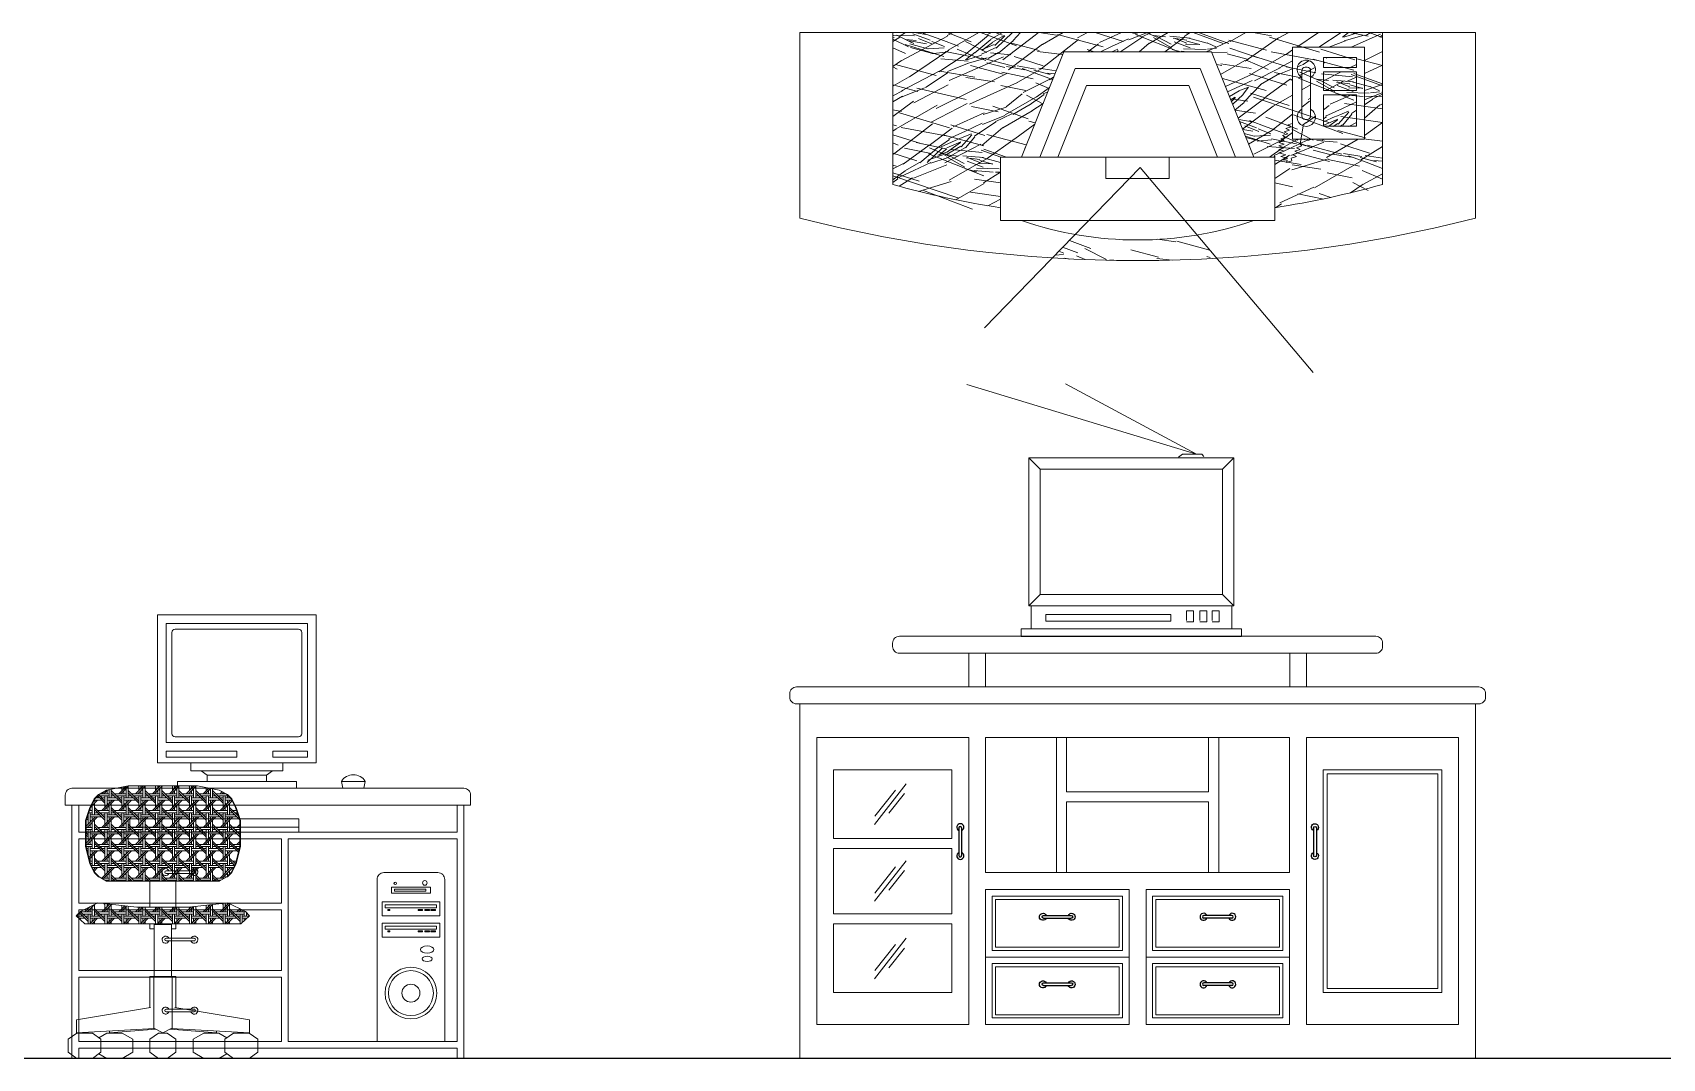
# Model space of a CAD drawing. Header units: millimetres. Extents: x -37049 to 129367, y 25385 to 90033.
# Drawn here: x 58430 to 63254, y 28247 to 31286 of the extents above; entities that cross this region are included whole.
import ezdxf

# ---------------------------------------------------------------- set-up
doc = ezdxf.new("R2010")
doc.units = ezdxf.units.MM
doc.header["$MEASUREMENT"] = 0
for name, color, linetype, lineweight in [('NMANH3', 25, 'Continuous', 9), ('NTHAY1', 61, 'Continuous', 25), ('NTHAY2', 51, 'Continuous', 25), ('NVDUNG', 143, 'Continuous', 13)]:
    doc.layers.add(name, color=color, linetype=linetype, lineweight=lineweight)
pattern_1 = [(0, (-1552936.987, -1248868.84), (50, 50), [3.125, -6.25, 34.375, -6.25]), (0, (-1552958.86, -1248837.59), (50, 50), [3.125, -6.25, 34.375, -6.25]), (0, (-1552965.11, -1248831.34), (50, 50), [9.375, -6.25, 28.125, -6.25]), (0, (-1552936.987, -1248825.09), (50, 50), [9.375, -6.25, 28.125, -6.25]), (90, (-1552955.737, -1248868.84), (-50, 50), [3.125, -6.25, 34.375, -6.25]), (90, (-1552949.487, -1248868.84), (-50, 50), [9.375, -6.25, 28.125, -6.25]), (90, (-1552943.237, -1248846.966), (-50, 50), [9.375, -6.25, 28.125, -6.25]), (90, (-1552936.987, -1248840.716), (-50, 50), [3.125, -6.25, 34.375, -6.25]), (45, (-1552965.112, -1248868.84), (6e-15, 50), [44.194, -8.839, 4.419, -13.2586781]), (45, (-1552958.862, -1248868.84), (6e-15, 50), [44.194, -13.2586781, 4.419, -8.839]), (135, (-1552943.237, -1248859.466), (6e-15, 50), [4.419, -13.2586781, 44.194, -8.839]), (135, (-1552946.362, -1248850.09), (6e-15, 50), [4.419, -8.839, 44.194, -13.2586781])]

# ---------------------------------------------------------------- blocks, each defined once
blk = doc.blocks.new('A$C42A36103')
for p, q in [((252.7, 341.3), (40.2, 341.3)), ((40.2, 341.3), (40.2, 68.9)), ((252.7, 68.9), (252.7, 341.3)), ((229, 311.2), (131.9, 311.2)), ((131.9, 311.2), (131.9, 281.2)), ((229, 281.2), (229, 311.2)), ((67.7, 272), (67.7, 137.5)), ((83.6, 282), (77.7, 282)), ((93.6, 137.5), (93.6, 272)), ((131.9, 281.2), (229, 281.2)), ((229, 267.9), (131.9, 267.9)), ((131.9, 267.9), (131.9, 213.5)), ((229, 213.5), (229, 267.9)), ((131.9, 213.5), (229, 213.5)), ((229, 200.3), (131.9, 200.3)), ((131.9, 200.3), (131.9, 107)), ((229, 107), (229, 200.3)), ((20.7, 100.6), (36.3, 105.8)), ((31.1, 95.4), (20.7, 100.6)), ((25.9, 111), (40.2, 115.7)), ((36.3, 105.8), (25.9, 111)), ((71.5, 108.5), (62.2, 54)), ((77.7, 127.5), (83.6, 127.5)), ((131.9, 107), (229, 107)), ((0, 59.2), (15.5, 64.4)), ((15.5, 54), (0, 59.2)), ((0, 48.8), (15.5, 54)), ((15.5, 43.6), (0, 48.8)), ((5.2, 69.5), (20.7, 74.7)), ((15.5, 64.4), (5.2, 69.5)), ((10.4, 79.9), (25.9, 85.1)), ((20.7, 74.7), (10.4, 79.9)), ((15.5, 90.2), (31.1, 95.4)), ((25.9, 85.1), (15.5, 90.2)), ((40.2, 68.9), (252.7, 68.9)), ((67.3, 48.8), (51.8, 43.6)), ((62.2, 54), (67.3, 48.8)), ((0, 38.5), (15.5, 43.6)), ((15.5, 33.3), (0, 38.5)), ((0, 28.1), (15.5, 33.3)), ((20.7, 22.9), (0, 28.1)), ((5.2, 17.7), (20.7, 22.9)), ((25.9, 12.6), (5.2, 17.7)), ((10.4, 7.4), (25.9, 12.6)), ((24.2, 6.3), (10.4, 7.4)), ((22.5, 0), (24.2, 6.3)), ((38.1, 5.2), (22.5, 0)), ((51.8, 17.7), (36.3, 12.6)), ((36.3, 12.6), (38.1, 5.2)), ((57, 28.1), (41.4, 22.9)), ((41.4, 22.9), (51.8, 17.7)), ((62.2, 38.5), (46.6, 33.3)), ((46.6, 33.3), (57, 28.1)), ((51.8, 43.6), (62.2, 38.5))]:
    blk.add_line(p, q)
for centre, radius, start, end in [((80.7, 275.8), 27.1, 298.4915, 241.5085), ((77.7, 272), 10, 90, 180), ((83.6, 272), 10, 0, 90), ((80.7, 133.8), 27.1, 118.4915, 61.5085), ((77.7, 137.5), 10, 180, 270), ((83.6, 137.5), 10, 270, 0)]:
    blk.add_arc(centre, radius, start, end)
blk = doc.blocks.new('A$C213778CD')
for p, q in [((235, 950.2), (110, 637.7)), ((672.5, 950.2), (235, 950.2)), ((797.5, 637.7), (672.5, 950.2)), ((268.9, 900.2), (163.9, 637.7)), ((638.7, 900.2), (268.9, 900.2)), ((743.7, 637.7), (638.7, 900.2)), ((302.7, 850.2), (217.7, 637.7)), ((604.8, 850.2), (302.7, 850.2)), ((689.8, 637.7), (604.8, 850.2)), ((47.5, 450.2), (47.5, 637.7)), ((47.5, 637.7), (860, 637.7)), ((360, 637.7), (360, 575.2)), ((547.5, 575.2), (547.5, 637.7)), ((860, 637.7), (860, 450.2)), ((0, 132.4), (460.9, 607.4)), ((460.9, 607.4), (973, 0)), ((360, 575.2), (547.5, 575.2)), ((860, 450.2), (47.5, 450.2))]:
    blk.add_line(p, q)
blk.add_arc((453.8, 1448.9), 1056.2, 251.0067, 288.9933)
blk = doc.blocks.new('A$C64311CC1')
at = {"layer": 'NVDUNG', "lineweight": 0, "ltscale": 200}
h = blk.add_hatch(dxfattribs=at)
h.set_pattern_fill('WOOD8', color=47, scale=500, angle=345, style=0, pattern_type=2)
h.set_pattern_definition([(334.6952, (-1552131.27, -1238491.01), (2768.3690835, -1259.4176979), [55.9015, -5534.268]), (345, (-1552080.73, -1238514.9), (612.37244, 353.55339), [55, -445]), (3.4349, (-1552027.61, -1238529.14), (1095.335352, 224.14304), [47.434, -1533.7045]), (157.875, (-1551980.26, -1238526.3), (3251.3312753, -1388.8287904), [40.3115, -3990.8175]), (159.8056, (-1552017.602, -1238511.117), (4700.2205505, -1777.0559191), [55.227, -5467.4535]), (179.0362, (-1552069.43, -1238492.05), (-1578.298274, -94.7333366), [61.8465, -1999.706]), (354.4623, (-1552092.635, -1238501.364), (2544.224221, -164.0856984), [30.414, -3010.9675]), (338.6598, (-1552062.363, -1238504.3), (-3734.2932898, 1518.2397788), [45.277, -4482.4155]), (170.7106, (-1552020.19, -1238520.776), (-4476.0756326, 681.7220803), [50.2495, -4974.6885]), (153.6901, (-1552069.78, -1238512.66), (1802.4427997, -1000.599957), [25.495, -2524.0145]), (339.8056, (-1552176.033, -1238484.195), (-4700.2205505, 1777.0559191), [55.227, -5467.4535]), (333.6901, (-1552124.2, -1238503.26), (-1802.4427997, 1000.599957), [50.99, -2498.5195]), (345, (-1552078.5, -1238525.86), (612.37244, 353.55339), [60, -440]), (5.556, (-1552020.54, -1238541.39), (2673.6339836, 318.8760413), [42.72, -4229.282]), (348.8141, (-1551978.018, -1238537.252), (6890.890781, -1328.7673597), [75.1665, -7441.4815]), (339.8056, (-1551904.28, -1238551.834), (-4700.2205505, 1777.0559191), [55.227, -5467.4535]), (345, (-1551852.45, -1238570.9), (612.37244, 353.55339), [55, -445]), (350.1944, (-1552282.285, -1238455.724), (4959.0383596, -811.1347054), [55.227, -5467.4535]), (339.8056, (-1552227.865, -1238465.13), (-4700.2205505, 1777.0559191), [55.227, -5467.4535]), (345, (-1552279.7, -1238446.07), (612.37244, 353.55339), [30, -470]), (350.1944, (-1552250.72, -1238453.83), (4959.0383596, -811.1347054), [55.227, -5467.4535]), (345, (-1552196.3, -1238463.24), (612.37244, 353.55339), [50, -450]), (355.3048, (-1552148.002, -1238476.176), (-3027.1868023, 293.4968214), [55.9015, -5534.268]), (350.1944, (-1552092.29, -1238480.75), (4959.0383596, -811.1347054), [55.227, -5467.4535]), (339.8056, (-1552037.87, -1238490.157), (-4700.2205505, 1777.0559191), [55.227, -5467.4535]), (339.8056, (-1551986.036, -1238509.22), (-4700.2205505, 1777.0559191), [55.227, -5467.4535]), (336.8699, (-1551934.205, -1238528.29), (-2768.3679317, 1259.4197084), [70.7105, -3464.823]), (345, (-1551869.2, -1238556.06), (612.37244, 353.55339), [75, -425]), (332.4712, (-1551966.14, -1238840.665), (2285.4052493, -1130.0103757), [46.0975, -4563.6745]), (339.2894, (-1551925.264, -1238861.97), (-4217.2562472, 1647.6491764), [50.2495, -4974.6885]), (353.1301, (-1551966.14, -1238840.665), (3027.18681, -293.4945044), [35.3555, -3500.1785]), (354.4623, (-1551931.04, -1238844.89), (2544.224221, -164.0856984), [60.8275, -2980.5535]), (345, (-1552353.46, -1238721.35), (612.37244, 353.55339), [60, -440]), (335.5377, (-1552295.504, -1238736.88), (-2285.4056576, 1130.0097273), [30.414, -3010.9675]), (186.8014, (-1552267.82, -1238749.48), (1578.2983823, 94.734267), [26.926, -2665.6565]), (177.9946, (-1552294.557, -1238752.666), (4605.4853207, -198.761146), [66.7085, -6604.1235]), (337.875, (-1551913.016, -1238854.9), (-3251.3312753, 1388.8287904), [40.3115, -3990.8175]), (352.125, (-1551913.016, -1238854.9), (3510.1498757, -422.9046237), [40.3115, -3990.8175]), (345, (-1552356.05, -1238731), (612.37244, 353.55339), [40, -460]), (179.0362, (-1552317.41, -1238741.37), (-1578.298274, -94.7333366), [41.231, -2020.322]), (341.6335, (-1552245.914, -1238744.994), (-7597.99534153, 2553.5204811), [85.147, -8429.5465]), (342.7094, (-1552165.104, -1238771.824), (-11461.7010049, 3588.78942), [125.1, -12384.896]), (348.1798, (-1552045.658, -1238809.006), (8339.7781296, -1717.0033615), [90.139, -8923.7395]), (354.4623, (-1551957.43, -1238827.47), (2544.224221, -164.0856984), [91.2415, -2950.14]), (355.3048, (-1552365.107, -1238764.82), (-3027.1868023, 293.4968214), [55.9015, -5534.268]), (0.9454, (-1552309.39, -1238769.396), (-2061.261222, 34.675247), [72.801, -3567.254]), (345, (-1552236.6, -1238768.2), (612.37244, 353.55339), [65, -435]), (336.8699, (-1552173.816, -1238785.02), (-2768.3679317, 1259.4197084), [70.7105, -3464.823]), (348.5763, (-1552108.79, -1238812.795), (7373.85233447, -1458.184493), [80.156, -7935.4535]), (336.2538, (-1552030.22, -1238828.67), (3251.3300058, -1388.83151214), [65.7645, -6510.7085]), (330.9638, (-1551970.02, -1238855.15), (-1319.479732, 871.190613), [61.8465, -1999.706]), (345, (-1551915.95, -1238885.17), (612.37244, 353.55339), [35, -465]), (159.8056, (-1552245.914, -1238744.994), (4700.2205505, -1777.0559191), [110.4535, -5412.227]), (340.2364, (-1552344.4, -1238687.547), (-5183.1840748, 1906.4636943), [120.416, -5900.3815]), (345, (-1552231.1, -1238728.26), (612.37244, 353.55339), [115, -385]), (349.0856, (-1552119.997, -1238758.03), (6407.9269649, -1199.36276724), [140.3565, -6877.4775]), (345, (-1551982.2, -1238784.6), (612.37244, 353.55339), [125, -375]), (352.125, (-1552371.58, -1238788.97), (3510.1498757, -422.9046237), [120.934, -3910.195]), (351.3402, (-1552251.784, -1238805.54), (3993.1127435, -552.3124274), [90.554, -4437.1385]), (342.5104, (-1552162.262, -1238819.173), (-10495.7720034, 3329.9809702), [115.1085, -11395.756]), (338.4802, (-1552052.475, -1238853.766), (-12168.80713454, 4813.53606941), [176.139, -17437.776]), (348.0128, (-1552287.46, -1238475.043), (8822.742496, -1846.4065118), [95.1315, -9418.0175]), (336.8699, (-1552194.404, -1238494.8), (-2768.3679317, 1259.4197084), [106.066, -3429.468]), (342.6141, (-1552096.864, -1238536.466), (-10978.73996244, 3459.37367844), [120.104, -11890.308]), (355.6197, (-1551982.247, -1238572.354), (-5571.4113652, 457.57481147), [81.394, -8058.016]), (345, (-1551901.1, -1238578.57), (612.37244, 353.55339), [100, -400]), (341.8202, (-1552271.932, -1238417.087), (-8080.9614029, 2682.92053535), [90.139, -8923.7395]), (351.009, (-1552186.293, -1238445.21), (-4959.03844537, 811.13260976), [95.525, -9456.9615]), (351.7098, (-1552091.941, -1238460.14), (-4476.0754309, 681.72587407), [85.586, -8473.035]), (339.2894, (-1552007.25, -1238472.48), (-4217.2562472, 1647.6491764), [100.499, -4924.439]), (332.9052, (-1551913.245, -1238508.02), (-4087.84562645, 2130.6146003), [71.589, -7087.3215]), (354.4623, (-1551849.51, -1238540.63), (2544.224221, -164.0856984), [60.8275, -2980.5535]), (348.8141, (-1552296.52, -1238508.85), (6890.890781, -1328.7673597), [75.1665, -7441.4815]), (332.1957, (-1552222.781, -1238523.432), (-5890.28730731, 3131.21582194), [112.805, -11167.709]), (345, (-1552123, -1238576.05), (612.37244, 353.55339), [125, -375]), (350.4403, (-1552002.26, -1238608.403), (-5442.0008601, 940.54507677), [105.475, -10442.0365]), (351.7098, (-1551898.25, -1238625.92), (-4476.0754309, 681.72587407), [85.586, -8473.035]), (345, (-1552262.87, -1238383.3), (612.37244, 353.55339), [85, -415]), (353.1301, (-1552180.77, -1238405.28), (3027.18681, -293.4945044), [141.4215, -3394.1125]), (342.6141, (-1552040.363, -1238422.196), (-10978.73996244, 3459.37367844), [120.104, -11890.308]), (339.4725, (-1551925.746, -1238458.084), (9883.40485335, -3683.51896129), [155.724, -15416.6875]), (351.8428, (-1552380.636, -1238822.776), (-8469.18929712, 1234.03211227), [125.897, -12463.7815]), (345, (-1552256, -1238840.64), (612.37244, 353.55339), [140, -360]), (341.3478, (-1552120.783, -1238876.874), (-14713.033361125, 4977.61501297), [235.478, -23312.3455]), (345, (-1552335.34, -1238653.74), (612.37244, 353.55339), [120, -380]), (349.7636, (-1552219.43, -1238684.797), (5442.0009284, -940.5460468), [120.416, -5900.3815]), (343.1524, (-1552100.932, -1238706.197), (-14359.47882852, 4365.24591609), [155.0805, -15352.982]), (342.2737, (-1551952.508, -1238751.143), (-9529.84939814, 3071.15147905), [105.119, -10406.779]), (339.8056, (-1552314.637, -1238576.465), (-4700.2205505, 1777.0559191), [110.4535, -5412.227]), (345, (-1552210.97, -1238614.6), (612.37244, 353.55339), [160, -340]), (346.9092, (-1552056.425, -1238656.006), (14135.33667306, -3269.90140798), [150.0835, -14858.2475]), (348.5763, (-1551910.242, -1238690), (7373.85233447, -1458.184493), [80.156, -7935.4535])])
h.paths.add_polyline_path([(747.2, 339.5), (814.7, 409.1, -0.038806), (656.3, 450.2), (593.8, 450.2), (593.8, 488.3, -0.030486), (274.8, 557.4), (274.8, 1007), (0, 1007), (0, 457.4, 0.046937)])
h.paths.add_polyline_path([(1233.9, 338.4), (1175.7, 407.4, -0.086082), (814.7, 409.1), (747.2, 339.5, 0.030164)])
h.paths.add_polyline_path([(1406.3, 488.4, 0.030462), (1725, 557.4), (1725, 1007), (0, 1007), (0, 457.4, 0.046937), (747.2, 339.5), (814.7, 409.1, -0.038806), (656.3, 450.2), (593.8, 450.2), (593.8, 637.7), (656.3, 637.7), (781.3, 950.2), (1218.8, 950.2), (1343.8, 637.7), (1406.3, 637.7)])
h = blk.add_hatch(dxfattribs=at)
h.set_pattern_fill('WOOD8', color=47, scale=500, angle=30, style=0, pattern_type=2)
h.set_pattern_definition([(19.6952, (-1552438.9, -1238412.856), (2848.0753463, 1066.9897573), [55.9015, -5534.268]), (30, (-1552386.27, -1238394), (183.0127, 683.0127), [55, -445]), (48.4349, (-1552338.64, -1238366.52), (616.025991, 933.012119), [47.434, -1533.7045]), (202.875, (-1552307.17, -1238331.026), (3281.0886482, 1316.988137), [40.3115, -3990.8175]), (204.8056, (-1552344.31, -1238346.696), (4580.1261152, 2066.9895334), [55.227, -5467.4535]), (224.0362, (-1552394.44, -1238369.87), (-1049.038828, -1183.011997), [61.8465, -1999.706]), (39.4623, (-1552404.26, -1238392.86), (1915.0643097, 1683.0120896), [30.414, -3010.9675]), (23.6598, (-1552380.78, -1238373.526), (-3714.1017512, -1566.986465), [45.277, -4482.4155]), (215.7106, (-1552339.31, -1238355.356), (-3647.1137387, -2683.013127), [50.2495, -4974.6885]), (198.6901, (-1552380.11, -1238384.69), (1982.0505413, 566.9885115), [25.495, -2524.0145]), (24.8056, (-1552475.373, -1238439.687), (-4580.1261152, -2066.9895334), [55.227, -5467.4535]), (18.6901, (-1552425.24, -1238416.52), (-1982.0505413, -566.9885115), [50.99, -2498.5195]), (30, (-1552376.94, -1238400.2), (183.0127, 683.0127), [60, -440]), (50.556, (-1552324.98, -1238370.177), (1665.065309, 2116.0241313), [42.72, -4229.282]), (33.8141, (-1552297.838, -1238337.187), (5812.17601034, 3933.015189), [75.1665, -7441.4815]), (24.8056, (-1552235.386, -1238295.356), (-4580.1261152, -2066.9895334), [55.227, -5467.4535]), (30, (-1552185.25, -1238272.2), (183.0127, 683.0127), [55, -445]), (35.1944, (-1552570.636, -1238494.687), (4080.1285029, 2933.0108016), [55.227, -5467.4535]), (24.8056, (-1552525.504, -1238462.856), (-4580.1261152, -2066.9895334), [55.227, -5467.4535]), (30, (-1552575.64, -1238486.03), (183.0127, 683.0127), [30, -470]), (35.1944, (-1552549.655, -1238471.026), (4080.1285029, 2933.0108016), [55.227, -5467.4535]), (30, (-1552504.5, -1238439.2), (183.0127, 683.0127), [50, -450]), (40.3048, (-1552461.222, -1238414.196), (-2348.0779085, -1933.0107231), [55.9015, -5534.268]), (35.1944, (-1552418.59, -1238378.036), (4080.1285029, 2933.0108016), [55.227, -5467.4535]), (24.8056, (-1552373.46, -1238346.206), (-4580.1261152, -2066.9895334), [55.227, -5467.4535]), (24.8056, (-1552323.33, -1238323.036), (-4580.1261152, -2066.9895334), [55.227, -5467.4535]), (21.8699, (-1552273.2, -1238299.866), (-2848.0759535, -1066.9875212), [70.7105, -3464.823]), (30, (-1552207.6, -1238273.53), (183.0127, 683.0127), [75, -425]), (17.4712, (-1552074.896, -1238543.334), (2415.063549, 816.9875501), [46.0975, -4563.6745]), (24.2894, (-1552030.924, -1238529.494), (-4147.1143961, -1816.9865847), [50.2495, -4974.6885]), (38.1301, (-1552074.896, -1238543.334), (2348.0762756, 1933.012367), [35.3555, -3500.1785]), (39.4623, (-1552047.085, -1238521.5), (1915.0643097, 1683.0120896), [60.8275, -2980.5535]), (30, (-1552433.14, -1238732.84), (183.0127, 683.0127), [60, -440]), (20.5377, (-1552381.174, -1238702.84), (-2415.0633793, -816.9882973), [30.414, -3010.9675]), (231.8014, (-1552352.69, -1238692.17), (1049.0382463, 1183.0127314), [26.926, -2665.6565]), (222.9946, (-1552369.344, -1238713.334), (3397.1152551, 3116.0245468), [66.7085, -6604.1235]), (22.875, (-1552027.264, -1238515.834), (-3281.0886482, -1316.988137), [40.3115, -3990.8175]), (37.125, (-1552027.264, -1238515.834), (2781.0895072, 2183.0120529), [40.3115, -3990.8175]), (30, (-1552428.14, -1238741.5), (183.0127, 683.0127), [40, -460]), (224.0362, (-1552393.5, -1238721.5), (-1049.038828, -1183.011997), [41.231, -2020.322]), (26.6335, (-1552340.373, -1238673.513), (-7178.2056775, -3566.98238133), [85.147, -8429.5465]), (27.7094, (-1552264.26, -1238635.344), (-10642.30383963, -5566.98916935), [125.1, -12384.896]), (33.1798, (-1552153.508, -1238577.174), (7111.21838926, 4683.00894878), [90.139, -8923.7395]), (39.4623, (-1552078.065, -1238527.84), (1915.0643097, 1683.0120896), [91.2415, -2950.14]), (40.3048, (-1552410.636, -1238771.815), (-2348.0779085, -1933.0107231), [55.9015, -5534.268]), (45.9454, (-1552368.004, -1238735.654), (-1482.05089, -1433.0126856), [72.801, -3567.254]), (30, (-1552317.4, -1238683.33), (183.0127, 683.0127), [65, -435]), (21.8699, (-1552261.09, -1238650.834), (-2848.0759535, -1066.9875212), [70.7105, -3464.823]), (33.5763, (-1552195.47, -1238624.494), (6245.1931324, 4183.00884596), [80.156, -7935.4535]), (21.2538, (-1552128.687, -1238580.164), (3281.08967514, 1316.9853148), [65.7645, -6510.7085]), (15.9638, (-1552067.4, -1238556.32), (-1549.0378564, -316.988276), [61.8465, -1999.706]), (30, (-1552007.93, -1238539.3), (183.0127, 683.0127), [35, -465]), (204.8056, (-1552340.373, -1238673.513), (4580.1261152, 2066.9895334), [110.4535, -5412.227]), (25.2364, (-1552450.636, -1238702.533), (-5013.13801375, -2316.99120115), [120.416, -5900.3815]), (30, (-1552341.7, -1238651.2), (183.0127, 683.0127), [115, -385]), (34.0856, (-1552242.12, -1238593.693), (5379.16615604, 3683.0110644), [140.3565, -6877.4775]), (30, (-1552125.9, -1238515.03), (183.0127, 683.0127), [125, -375]), (37.125, (-1552398.136, -1238793.465), (2781.0895072, 2183.0120529), [120.934, -3910.195]), (36.3402, (-1552301.713, -1238720.475), (3214.1009617, 2433.0132363), [90.554, -4437.1385]), (27.5104, (-1552228.77, -1238666.815), (-9776.28368265, -5066.97943215), [115.1085, -11395.756]), (23.4802, (-1552126.678, -1238613.645), (-12008.33003995, -5200.96204762), [176.139, -17437.776]), (33.0128, (-1552560.636, -1238512.007), (7544.2276129, 4933.01448228), [95.1315, -9418.0175]), (21.8699, (-1552480.86, -1238460.18), (-2848.0759535, -1066.9875212), [106.066, -3429.468]), (27.6141, (-1552382.43, -1238420.667), (-10209.288063, -5316.99488964), [120.104, -11890.308]), (40.6197, (-1552276.008, -1238364.997), (-4263.1370092, -3616.02850503), [81.394, -8058.016]), (30, (-1552214.23, -1238312), (183.0127, 683.0127), [100, -400]), (26.8202, (-1552590.636, -1238460.046), (-7611.21391042, -3816.99130257), [90.139, -8923.7395]), (36.009, (-1552510.194, -1238419.376), (-4080.1270817, -2933.01234408), [95.525, -9456.9615]), (36.7098, (-1552432.92, -1238363.215), (-3647.11627876, -2683.01030183), [85.586, -8473.035]), (24.2894, (-1552364.31, -1238312.055), (-4147.1143961, -1816.9865847), [100.499, -4924.439]), (17.9052, (-1552272.706, -1238270.715), (-4397.1153949, -1383.97133093), [71.589, -7087.3215]), (39.4623, (-1552204.585, -1238248.706), (1915.0643097, 1683.0120896), [60.8275, -2980.5535]), (33.8141, (-1552543.136, -1238542.318), (5812.17601034, 3933.015189), [75.1665, -7441.4815]), (17.1957, (-1552480.684, -1238500.488), (-6379.1660392, -1950.9581571), [112.805, -11167.709]), (30, (-1552372.9, -1238467.14), (183.0127, 683.0127), [125, -375]), (35.4403, (-1552264.668, -1238404.638), (-4513.1415132, -3183.0099096), [105.475, -10442.0365]), (36.7098, (-1552178.735, -1238343.478), (-3647.11627876, -2683.01030183), [85.586, -8473.035]), (30, (-1552608.14, -1238429.73), (183.0127, 683.0127), [85, -415]), (38.1301, (-1552534.524, -1238387.235), (2348.0762756, 1933.012367), [141.4215, -3394.1125]), (27.6141, (-1552423.28, -1238299.914), (-10209.288063, -5316.99488964), [120.104, -11890.308]), (24.4725, (-1552316.857, -1238244.244), (9593.26382917, 4383.98135686), [155.724, -15416.6875]), (36.8428, (-1552380.636, -1238823.776), (-6861.21365793, -5116.02870836), [125.897, -12463.7815]), (30, (-1552279.9, -1238748.3), (183.0127, 683.0127), [140, -360]), (26.3478, (-1552158.639, -1238678.286), (-13923.39099128, -6883.98033167), [235.478, -23312.3455]), (30, (-1552468.14, -1238672.2), (183.0127, 683.0127), [120, -380]), (34.7636, (-1552364.213, -1238612.22), (4513.1422474, 3183.009272), [120.416, -5900.3815]), (28.1524, (-1552265.29, -1238543.562), (-13240.37984276, -7066.98986514), [155.0805, -15352.982]), (27.2737, (-1552128.556, -1238470.392), (-8910.25317, -4566.98909623), [105.119, -10406.779]), (24.8056, (-1552508.136, -1238602.94), (-4580.1261152, -2066.9895334), [110.4535, -5412.227]), (30, (-1552407.87, -1238556.6), (183.0127, 683.0127), [160, -340]), (31.9092, (-1552269.309, -1238476.6), (12307.36187527, 7683.02295648), [150.0835, -14858.2475]), (33.5763, (-1552141.905, -1238397.27), (6245.1931324, 4183.00884596), [80.156, -7935.4535])])
h.paths.add_polyline_path([(1343.8, 637.7), (1406.3, 637.7), (1406.3, 488.4, 0.030462), (1725, 557.4), (1725, 1007), (274.8, 1007), (274.8, 557.4, 0.030486), (593.8, 488.3), (593.8, 637.7), (656.3, 637.7), (781.3, 950.2), (1218.8, 950.2)])
h.paths.add_polyline_path([(1458.6, 963.7), (1671.1, 963.7), (1671.1, 691.3), (1483.1, 691.3), (1480.5, 676.4), (1485.7, 671.2), (1470.1, 666), (1480.5, 660.8), (1465, 655.7), (1475.3, 650.5), (1459.8, 645.3), (1470.1, 640.1), (1454.6, 634.9), (1456.4, 627.6), (1440.9, 622.4), (1442.6, 628.7), (1428.7, 629.8), (1444.2, 634.9), (1423.5, 640.1), (1439.1, 645.3), (1418.3, 650.5), (1433.9, 655.7), (1418.3, 660.8), (1433.9, 666), (1418.3, 671.2), (1433.9, 676.4), (1418.3, 681.6), (1433.9, 686.7), (1423.5, 691.9), (1439.1, 697.1), (1428.7, 702.3), (1444.2, 707.5), (1433.9, 712.6), (1449.4, 717.8), (1439.1, 723), (1454.6, 728.2), (1444.2, 733.4), (1458.6, 738.1)], flags=16)
h.paths.add_polyline_path([(1486.1, 780), (1486.1, 874.3, -3.938739), (1512, 874.3), (1512, 780, -3.938739)], flags=0)
h.paths.add_polyline_path([(1550.2, 822.7), (1647.3, 822.7), (1647.3, 729.3), (1550.2, 729.3)], flags=0)
h.paths.add_polyline_path([(1550.2, 835.9), (1550.2, 890.3), (1647.3, 890.3), (1647.3, 835.9)], flags=0)
h.paths.add_polyline_path([(1550.2, 903.5), (1550.2, 933.6), (1647.3, 933.6), (1647.3, 903.5)], flags=0)
h.paths.add_polyline_path([(1470.1, 666), (1485.7, 671.2), (1480.5, 676.4), (1483.1, 691.3), (1458.6, 691.3), (1458.6, 738.1), (1444.2, 733.4), (1454.6, 728.2), (1439.1, 723), (1449.4, 717.8), (1433.9, 712.6), (1444.2, 707.5), (1428.7, 702.3), (1439.1, 697.1), (1423.5, 691.9), (1433.9, 686.7), (1418.3, 681.6), (1433.9, 676.4), (1418.3, 671.2), (1433.9, 666), (1418.3, 660.8), (1433.9, 655.7), (1418.3, 650.5), (1439.1, 645.3), (1423.5, 640.1), (1444.2, 634.9), (1428.7, 629.8), (1442.6, 628.7), (1440.9, 622.4), (1456.4, 627.6), (1454.6, 634.9), (1470.1, 640.1), (1459.8, 645.3), (1475.3, 650.5), (1465, 655.7), (1480.5, 660.8)], flags=16)
for points in [[(2000, 1007), (0, 1007), (0, 457.4, 0.125787), (2000, 457.4), (2000, 1007)], [(274.8, 1007), (274.8, 557.4, 0.030486), (593.8, 488.3, 0.030486)], [(1406.3, 488.4, 0.030462), (1725, 557.4), (1725, 1007)]]:
    blk.add_lwpolyline(points, format="xyb")
at = {"layer": 'NVDUNG', "ltscale": 10000}
for name, p in [('A$C213778CD', (546.2, 0)), ('A$C42A36103', (1418.3, 622.4))]:
    blk.add_blockref(name, p, dxfattribs=at)
blk = doc.blocks.new('A$C3F386146')
for p, q in [((0, 513.7), (0, 75.3)), ((469.9, 513.7), (0, 513.7)), ((25.6, 488), (25.6, 135.1)), ((444.3, 488), (25.6, 488)), ((444.3, 135.1), (444.3, 488)), ((469.9, 75.3), (469.9, 513.7)), ((42.7, 461.6), (42.7, 161.6)), ((417.8, 470.9), (52.1, 470.9)), ((427.2, 161.6), (427.2, 461.6)), ((52.1, 152.2), (417.8, 152.2)), ((25.6, 135.1), (444.3, 135.1)), ((235, 109.5), (25.6, 109.5)), ((25.6, 109.5), (25.6, 92.4)), ((235, 92.4), (235, 109.5)), ((341, 109.5), (341, 92.4)), ((444.3, 109.5), (341, 109.5)), ((444.3, 92.4), (444.3, 109.5)), ((0, 75.3), (469.9, 75.3)), ((25.6, 92.4), (235, 92.4)), ((341, 92.4), (444.3, 92.4))]:
    blk.add_line(p, q)
at = {"ltscale": 10000}
for p, q in [((147.4, 38.3), (322.5, 38.3)), ((147.4, 20), (322.5, 20))]:
    blk.add_line(p, q, dxfattribs=at)
for points in [[(129.1, 51.3), (147.4, 38.3), (147.4, 20), (58.8, 20), (58.8, 0)], [(371.3, 75.3), (371.3, 51.3), (98.6, 51.3), (98.6, 75.3)], [(98.6, 75.3), (98.6, 51.3), (371.3, 51.3), (371.3, 75.3)], [(340.8, 51.3), (322.5, 38.3), (322.5, 20), (411.1, 20), (411.1, 0)]]:
    blk.add_lwpolyline(points, dxfattribs=at)
for centre, radius, start, end in [((52.1, 461.6), 9.38, 90, 180), ((417.8, 461.6), 9.38, 0, 90), ((52.1, 161.6), 9.38, 180, 270), ((417.8, 161.6), 9.37, 270, 0)]:
    blk.add_arc(centre, radius, start, end)
blk = doc.blocks.new('A$C7B510D60')
at = {"lineweight": 0, "ltscale": 10000}
h = blk.add_hatch(dxfattribs=at)
h.set_pattern_fill('RATTAN', color=147, scale=50, style=0, pattern_type=2)
h.set_pattern_definition(pattern_1)
h.paths.add_polyline_path([(177.7, 807.2), (113.5, 794.3), (91.3, 781.6), (78.4, 768.7), (65.6, 743.1), (52.8, 704.6), (52.8, 627.6), (65.6, 576.2), (78.4, 550.6), (91.3, 537.7), (113.5, 525), (447.1, 525), (469.4, 537.7), (482.2, 550.6), (495, 576.2), (507.8, 627.6), (507.8, 704.6), (495, 743.1), (482.2, 768.7), (469.4, 781.6), (447.1, 794.3), (383, 807.2)])
h = blk.add_hatch(dxfattribs=at)
h.set_pattern_fill('RATTAN', color=147, scale=50, style=0, pattern_type=2)
h.set_pattern_definition(pattern_1)
h.paths.add_polyline_path([(511.3, 398.8), (536.9, 422.4), (524.2, 435.1), (472.7, 460.7), (357.2, 448), (203.3, 448), (87.8, 460.7), (36.5, 435.1), (23.6, 422.4), (49.4, 398.8)])
at = {"linetype": 'ByBlock'}
for p, q in [((76.9, 768.7), (89.6, 781.6)), ((91.3, 781.6), (78.4, 768.7)), ((113.5, 794.3), (89.6, 781.6)), ((89.6, 781.6), (91.3, 781.6)), ((91.3, 781.6), (113.5, 794.3)), ((113.5, 794.3), (177.7, 807.2)), ((177.7, 807.2), (383, 807.2)), ((383, 807.2), (447.1, 794.3)), ((447.1, 794.3), (469.4, 781.6)), ((447.1, 794.3), (470.9, 781.6)), ((469.4, 781.6), (470.9, 781.6)), ((469.4, 781.6), (482.2, 768.7)), ((470.9, 781.6), (483.8, 768.7)), ((51.2, 704.6), (64, 743.1)), ((65.6, 743.1), (52.8, 704.6)), ((64, 743.1), (76.9, 768.7)), ((78.4, 768.7), (65.6, 743.1)), ((482.2, 768.7), (495, 743.1)), ((496.6, 743.1), (483.8, 768.7)), ((495, 743.1), (507.8, 704.6)), ((509.5, 704.6), (496.6, 743.1)), ((51.2, 627.6), (51.2, 704.6)), ((52.8, 704.6), (52.8, 627.6)), ((507.8, 704.6), (507.8, 627.6)), ((509.5, 627.6), (509.5, 704.6)), ((51.2, 627.6), (64, 576.2)), ((52.8, 627.6), (65.6, 576.2)), ((507.8, 627.6), (495, 576.2)), ((496.6, 576.2), (509.5, 627.6)), ((76.9, 550.6), (64, 576.2)), ((65.6, 576.2), (78.4, 550.6)), ((76.9, 550.6), (89.6, 537.7)), ((78.4, 550.6), (91.3, 537.7)), ((89.6, 537.7), (91.3, 537.7)), ((91.3, 537.7), (113.5, 525)), ((447.1, 525), (469.4, 537.7)), ((482.2, 550.6), (469.4, 537.7)), ((469.4, 537.7), (470.9, 537.7)), ((470.9, 537.7), (483.8, 550.6)), ((495, 576.2), (482.2, 550.6)), ((483.8, 550.6), (496.6, 576.2)), ((113.5, 525), (447.1, 525)), ((241.9, 448), (241.9, 525)), ((318.8, 525), (318.8, 448)), ((23.6, 422.4), (36.5, 435.1)), ((36.5, 435.1), (87.8, 460.7)), ((87.8, 460.7), (203.3, 448)), ((203.3, 448), (357.2, 448)), ((357.2, 448), (472.7, 460.7)), ((472.7, 460.7), (524.2, 435.1)), ((524.2, 435.1), (536.9, 422.4)), ((49.4, 398.8), (23.6, 422.4)), ((511.3, 398.8), (49.4, 398.8)), ((241.9, 383.7), (241.9, 398.8)), ((254.6, 242.6), (254.6, 396.6)), ((254.6, 396.6), (305.9, 396.6)), ((305.9, 396.6), (305.9, 242.6)), ((318.8, 398.8), (318.8, 383.7)), ((536.9, 422.4), (511.3, 398.8)), ((254.6, 383.7), (241.9, 383.7)), ((318.8, 383.7), (305.9, 383.7)), ((241.9, 242.6), (318.8, 242.6)), ((241.9, 150.5), (241.9, 242.6)), ((253.1, 89.8), (253.1, 242.6)), ((307.6, 89.8), (307.6, 242.6)), ((318.8, 242.6), (318.8, 150.4)), ((24, 114.4), (243.1, 150.7)), ((315.8, 150.9), (536.6, 114.4)), ((24, 75.9), (24, 114.4)), ((536.6, 114.4), (536.6, 75.9)), ((0, 56.6), (25.2, 74.8)), ((0, 18.1), (0, 56.6)), ((255.4, 88.2), (24, 75.9)), ((25.2, 74.8), (71.7, 74.8)), ((71.7, 74.8), (96.9, 56.6)), ((114.6, 74.8), (90.7, 61)), ((96.9, 56.6), (96.9, 18.1)), ((159.4, 74.8), (114.6, 74.8)), ((258.8, 86.5), (121.9, 75.9)), ((121.9, 75.9), (121.9, 81)), ((159.4, 74.8), (190.8, 56.6)), ((190.8, 18.1), (190.8, 56.6)), ((241.9, 56.6), (267.5, 74.8)), ((241.9, 56.6), (241.9, 18.1)), ((280.3, 75.9), (255.4, 88.2)), ((267.5, 74.8), (293.2, 74.8)), ((304.9, 88.2), (280.3, 75.9)), ((293.2, 74.8), (318.8, 56.6)), ((301.6, 86.5), (438.7, 75.9)), ((536.6, 75.9), (304.9, 88.2)), ((318.8, 56.6), (318.8, 18.1)), ((369.8, 56.6), (401.3, 74.8)), ((369.8, 18.1), (369.8, 56.6)), ((401.3, 74.8), (446, 74.8)), ((438.7, 75.9), (438.7, 81)), ((446, 74.8), (469.6, 61)), ((463.6, 56.6), (488.8, 74.8)), ((463.6, 18.1), (463.6, 56.6)), ((488.8, 74.8), (535.5, 74.8)), ((535.5, 74.8), (560.7, 56.6)), ((560.7, 18.1), (560.7, 56.6)), ((25.2, 0), (0, 18.1)), ((96.9, 18.1), (71.7, 0)), ((114.6, 0), (90.7, 13.7)), ((190.8, 18.1), (159.4, 0)), ((241.9, 18.1), (267.5, 0)), ((293.2, 0), (318.8, 18.1)), ((401.3, 0), (369.8, 18.1)), ((446, 0), (469.6, 13.6)), ((488.8, 0), (463.6, 18.1)), ((535.5, 0), (560.7, 18.1)), ((71.7, 0), (25.2, 0)), ((159.4, 0), (114.6, 0)), ((267.5, 0), (293.2, 0)), ((401.3, 0), (446, 0)), ((535.5, 0), (488.8, 0))]:
    blk.add_line(p, q, dxfattribs=at)
blk = doc.blocks.new('A$C22DA39B1')
at = {"ltscale": 2}
blk.add_lwpolyline([(20, 500), (180, 500, -0.414214), (200, 480), (200, 0), (0, 0), (0, 480, -0.414214)], format="xyb", close=True, dxfattribs=at)
at = {"ltscale": 10000}
for points in [[(42.4, 456.6), (157.6, 456.6), (157.6, 439.2), (42.4, 439.2)], [(51.9, 450.9), (144.6, 450.9), (144.6, 445.1), (51.9, 445.1)], [(14.7, 413.9), (185.7, 413.9), (185.7, 372.4), (14.7, 372.4)], [(23.8, 404.4), (175.6, 404.4), (175.6, 396), (23.8, 396)], [(31.9, 391.1), (38, 391.1), (38, 388.1), (31.9, 388.1)], [(121.1, 391.1), (134.7, 391.1), (134.7, 388.1), (121.1, 388.1)], [(141.3, 391.1), (154.8, 391.1), (154.8, 388.1), (141.3, 388.1)], [(159, 391.1), (172.5, 391.1), (172.5, 388.1), (159, 388.1)], [(14.7, 350.7), (185.7, 350.7), (185.7, 309.2), (14.7, 309.2)], [(23.8, 341.3), (175.6, 341.3), (175.6, 332.8), (23.8, 332.8)], [(31.9, 328), (38, 328), (38, 325), (31.9, 325)], [(121.1, 328), (134.7, 328), (134.7, 325), (121.1, 325)], [(141.3, 328), (154.8, 328), (154.8, 325), (141.3, 325)], [(159, 328), (172.5, 328), (172.5, 325), (159, 325)]]:
    blk.add_lwpolyline(points, close=True, dxfattribs=at)
for centre, radius in [((53.6, 468.3), 3.64), ((141.3, 469.5), 6.89), ((100, 143.2), 76.6), ((100, 143.2), 66.6), ((100, 143.2), 26.6)]:
    blk.add_circle(centre, radius, dxfattribs=at)
for centre, major_axis in [((148.2, 272.4), (-20, 0)), ((148.2, 244.6), (-15, 0))]:
    blk.add_ellipse(centre, major_axis=major_axis, ratio=0.521752, dxfattribs=at)
blk = doc.blocks.new('A$C4306211F')
for p, q in [((12.1, 14.8), (94.5, 14.8)), ((12.1, 6.7), (94.5, 6.7))]:
    blk.add_line(p, q)
at = {"extrusion": (0, 0, -1)}
for centre, major_axis, start_param, end_param in [((10.5, 10.5), (7.4, 7.4), 1.150528, 6.64376), ((12.1, 10.8), (-2.85, 2.85), 3.926991, 7.068583), ((95.4, 10.5), (0.2, 10.5), -1.161157, 4.332074), ((94.5, 10.8), (-2.85, 2.85), 0.785398, 3.926991)]:
    blk.add_ellipse(centre, major_axis=major_axis, ratio=1, start_param=start_param, end_param=end_param, dxfattribs=at)
blk = doc.blocks.new('A$C038710B0')
at = {"ltscale": 10000}
for p, q in [((40, 670), (40, 750)), ((1160, 750), (1160, 670)), ((40, 670), (1160, 670)), ((40, 460), (40, 650)), ((40, 650), (640, 650)), ((640, 650), (640, 460)), ((660, 650), (1160, 650)), ((660, 650), (660, 50)), ((1160, 650), (1160, 50)), ((640, 460), (40, 460)), ((40, 260), (40, 440)), ((640, 440), (40, 440)), ((640, 440), (640, 260)), ((640, 260), (40, 260)), ((40, 50), (40, 240)), ((640, 240), (40, 240)), ((640, 240), (640, 50)), ((40, 50), (640, 50)), ((660, 50), (1160, 50))]:
    blk.add_line(p, q, dxfattribs=at)
blk.add_lwpolyline([(20, 800), (1180, 800, -0.414214), (1200, 780), (1200, 750), (0, 750), (0, 780, -0.414214)], format="xyb", close=True, dxfattribs=at)
blk.add_lwpolyline([(20, 750), (20, 0), (40, 0), (40, 30), (1160, 30), (1160, 0), (1180, 0), (1180, 750)], dxfattribs=at)
for p in [(286.7, 541), (286.7, 341), (286.7, 131)]:
    blk.add_blockref('A$C4306211F', p, dxfattribs=at)
blk = doc.blocks.new('A$C37942B72')
at = {"ltscale": 10000}
blk.add_line((0, 14.9), (500, 14.9), dxfattribs=at)
blk.add_lwpolyline([(0, 0), (0, 40), (500, 40), (500, 0)], dxfattribs=at)
blk = doc.blocks.new('A$C2AA25030')
at = {"layer": 'NVDUNG', "ltscale": 2}
blk.add_line((0, 20), (70, 20), dxfattribs=at)
for points in [[(4.1, 0), (0, 20, -0.282901), (35, 40, -0.445314)], [(65.9, 0), (70, 20, 0.282901), (35, 40, 0.445314)]]:
    blk.add_lwpolyline(points, format="xyb", dxfattribs=at)
blk = doc.blocks.new('A$C7E135255')
at = {"layer": 'NVDUNG'}
for p, q in [((679.2, 539.1), (0, 746.2)), ((679.2, 539.1), (291.4, 748.2)), ((638.2, 539.1), (625.9, 530.9)), ((695.7, 539.1), (638.2, 539.1)), ((701.8, 533), (695.7, 539.1)), ((790.6, 528.8), (183.1, 528.8)), ((183.1, 90), (183.1, 528.8)), ((216.9, 495), (183.1, 528.8)), ((756.9, 495), (216.9, 495)), ((216.9, 123.8), (216.9, 495)), ((756.9, 495), (790.6, 528.8)), ((756.9, 123.8), (756.9, 495)), ((790.6, 90), (790.6, 528.8)), ((216.9, 123.8), (183.1, 90)), ((756.9, 123.8), (216.9, 123.8)), ((756.9, 123.8), (790.6, 90)), ((790.6, 90), (183.1, 90)), ((189.9, 22.5), (189.9, 90)), ((233.9, 44.5), (233.9, 65)), ((233.9, 65), (603.3, 65)), ((603.3, 65), (603.3, 44.5)), ((650.5, 46.6), (650.5, 75.3)), ((650.5, 75.3), (671, 75.3)), ((671, 75.3), (671, 42.5)), ((689.5, 46.6), (689.5, 75.3)), ((689.5, 75.3), (710, 75.3)), ((710, 75.3), (710, 42.5)), ((726.4, 46.6), (726.4, 75.3)), ((726.4, 75.3), (746.9, 75.3)), ((746.9, 75.3), (746.9, 42.5)), ((783.9, 22.5), (783.9, 90)), ((183.1, 22.5), (160.6, 22.5)), ((160.6, 22.5), (160.6, 0)), ((160.6, 0), (813.1, 0)), ((790.6, 22.5), (183.1, 22.5)), ((603.3, 44.5), (233.9, 44.5)), ((671, 42.5), (650.5, 42.5)), ((710, 42.5), (689.5, 42.5)), ((746.9, 42.5), (726.4, 42.5)), ((790.6, 22.5), (813.1, 22.5)), ((813.1, 22.5), (813.1, 0))]:
    blk.add_line(p, q, dxfattribs=at)
blk = doc.blocks.new('A$C59837BF3')
at = {"layer": 'NTHAY2'}
for p, q in [((38, 582), (38, 70)), ((88, 582), (88, 70))]:
    blk.add_line(p, q, dxfattribs=at)
for centre, radius, start, end in [((65, 592), 65, 290.9204, 245.6594), ((63, 582), 25, 0, 180), ((65, 65), 65, 114.3406, 69.0796), ((63, 70), 25, 180, 0)]:
    blk.add_arc(centre, radius, start, end, dxfattribs=at)
blk = doc.blocks.new('A$C4F583141')
at = {"layer": 'NMANH3'}
for p, q in [((0, 0), (112.9, 144)), ((2.1, 29.3), (74.8, 122.1)), ((51.5, 39.4), (106.5, 109.4))]:
    blk.add_line(p, q, dxfattribs=at)
blk = doc.blocks.new('A$C73B85EFA')
for p, q in [((530, 1100), (530, 1200)), ((580, 1100), (580, 1200)), ((1480, 1100), (1480, 1200)), ((1530, 1100), (1530, 1200)), ((789.6, 550.2), (789.6, 950)), ((819.6, 789.5), (819.6, 950)), ((1239.9, 789.5), (1239.9, 950)), ((1269.9, 550.2), (1269.9, 950)), ((819.6, 789.5), (1239.9, 789.5)), ((819.6, 550.2), (819.6, 759.5)), ((819.6, 759.5), (1239.9, 759.5)), ((1239.9, 550.2), (1239.9, 759.5))]:
    blk.add_line(p, q)
for points in [[(324.7, 1250), (1735, 1250, -0.414214), (1755, 1230), (1755, 1220, -0.414214), (1735, 1200), (324.7, 1200, -0.414214), (304.7, 1220), (304.7, 1230, -0.414214)], [(20, 1100), (2040, 1100, -0.414214), (2060, 1080), (2060, 1070, -0.414214), (2040, 1050), (20, 1050, -0.414214), (0, 1070), (0, 1080, -0.414214)]]:
    blk.add_lwpolyline(points, format="xyb", close=True)
for points in [[(30, 0), (30, 1050), (2030, 1050), (2030, 0)], [(580, 550.2), (580, 950), (1479.5, 950), (1479.5, 550.2), (580, 550.2)]]:
    blk.add_lwpolyline(points)
for points in [[(530, 950), (80, 950), (80, 100.3), (530, 100.3)], [(1529.5, 950), (1980, 950), (1980, 100.3), (1529.5, 100.3)], [(480, 854.6), (130, 854.6), (130, 651.6), (480, 651.6)], [(480, 621.6), (130, 621.6), (130, 428.5), (480, 428.5)], [(580, 500.2), (1004.7, 500.2), (1004.7, 300), (580, 300)], [(1479.5, 500.2), (1054.7, 500.2), (1054.7, 300), (1479.5, 300)], [(599.6, 480.7), (985.2, 480.7), (985.2, 319.6), (599.6, 319.6)], [(1459.9, 480.7), (1074.3, 480.7), (1074.3, 319.6), (1459.9, 319.6)], [(480, 398.5), (130, 398.5), (130, 195.5), (480, 195.5)], [(580, 100), (1004.7, 100), (1004.7, 300), (580, 300)], [(1479.5, 100), (1054.7, 100), (1054.7, 300), (1479.5, 300)], [(599.6, 119.6), (985.2, 119.6), (985.2, 280.5), (599.6, 280.5)], [(1459.9, 119.6), (1074.3, 119.6), (1074.3, 280.5), (1459.9, 280.5)]]:
    blk.add_lwpolyline(points, close=True)
at = {"elevation": -18796.3}
blk.add_lwpolyline([(1579.5, 854.6), (1930, 854.6), (1930, 195.5), (1579.5, 195.5)], close=True, dxfattribs=at)
at = {"ltscale": 10000, "elevation": -18796.3}
blk.add_lwpolyline([(1591, 843.1), (1918.5, 843.1), (1918.5, 207), (1591, 207)], close=True, dxfattribs=at)
at = {"ltscale": 10000}
for points in [[(609.4, 470.9), (975.4, 470.9), (975.4, 329.4), (609.4, 329.4)], [(1450.1, 470.9), (1084.1, 470.9), (1084.1, 329.4), (1450.1, 329.4)], [(609.4, 129.4), (975.4, 129.4), (975.4, 270.7), (609.4, 270.7)], [(1450.1, 129.4), (1084.1, 129.4), (1084.1, 270.7), (1450.1, 270.7)]]:
    blk.add_lwpolyline(points, close=True, dxfattribs=at)
for name, p, xscale, yscale, zscale in [('A$C4F583141', (250.6, 692.9), 0.8333333332557231, 0.8333333332557231, 0.8333333333333333), ('A$C59837BF3', (494.5, 589.2), 0.161082352977246, 0.161082352977246, 0.1610823529408663), ('A$C59837BF3', (1565, 589.2), -0.161082352977246, 0.161082352977246, 0.1610823529408663), ('A$C4F583141', (250.6, 465.1), 0.8333333332557231, 0.8333333332557231, 0.8333333333333333), ('A$C4F583141', (250.6, 235.6), 0.8333333332557231, 0.8333333332557231, 0.8333333333333333)]:
    blk.add_blockref(name, p, dxfattribs=dict(xscale=xscale, yscale=yscale, zscale=zscale))
at = {"yscale": 0.161082352977246, "zscale": 0.1610823529408663}
for p, xscale, rotation in [((844.9, 429.7), -0.161082352977246, 90), ((1214.6, 429.7), 0.161082352977246, 270), ((844.9, 229.7), -0.161082352977246, 90), ((1214.6, 229.7), 0.161082352977246, 270)]:
    blk.add_blockref('A$C59837BF3', p, dxfattribs=dict(at, xscale=xscale, rotation=rotation))

msp = doc.modelspace()

# ---------------------------------------------------------------- linework, layer by layer
at = {"layer": 'NTHAY1', "ltscale": 100}
msp.add_line((70521.8, 28247.4), (45857.3, 28247.4), dxfattribs=at)

# ---------------------------------------------------------------- block references
at = {"layer": 'NTHAY1', "ltscale": 100, "rotation": 359.9999999999985}
msp.add_blockref('A$C2AA25030', (59344.5, 29047.4), dxfattribs=at)
at = {"layer": 'NVDUNG', "ltscale": 10000}
for name, p in [('A$C64311CC1', (60701.2, 30278.5)), ('A$C038710B0', (58526.7, 28247.4))]:
    msp.add_blockref(name, p, dxfattribs=at)
at = {"layer": 'NVDUNG', "ltscale": 2}
for name, p in [('A$C7E135255', (61195.7, 29497.3)), ('A$C3F386146', (58799.9, 29047.4)), ('A$C7B510D60', (58535.7, 28247.2)), ('A$C37942B72', (58718.2, 28917.2)), ('A$C22DA39B1', (59449.9, 28297.4))]:
    msp.add_blockref(name, p, dxfattribs=at)
at = {"layer": 'NVDUNG', "ltscale": 10000, "rotation": 359.9999999999985}
msp.add_blockref('A$C73B85EFA', (60671.2, 28247.4), dxfattribs=at)

doc.saveas('drawing.dxf')
